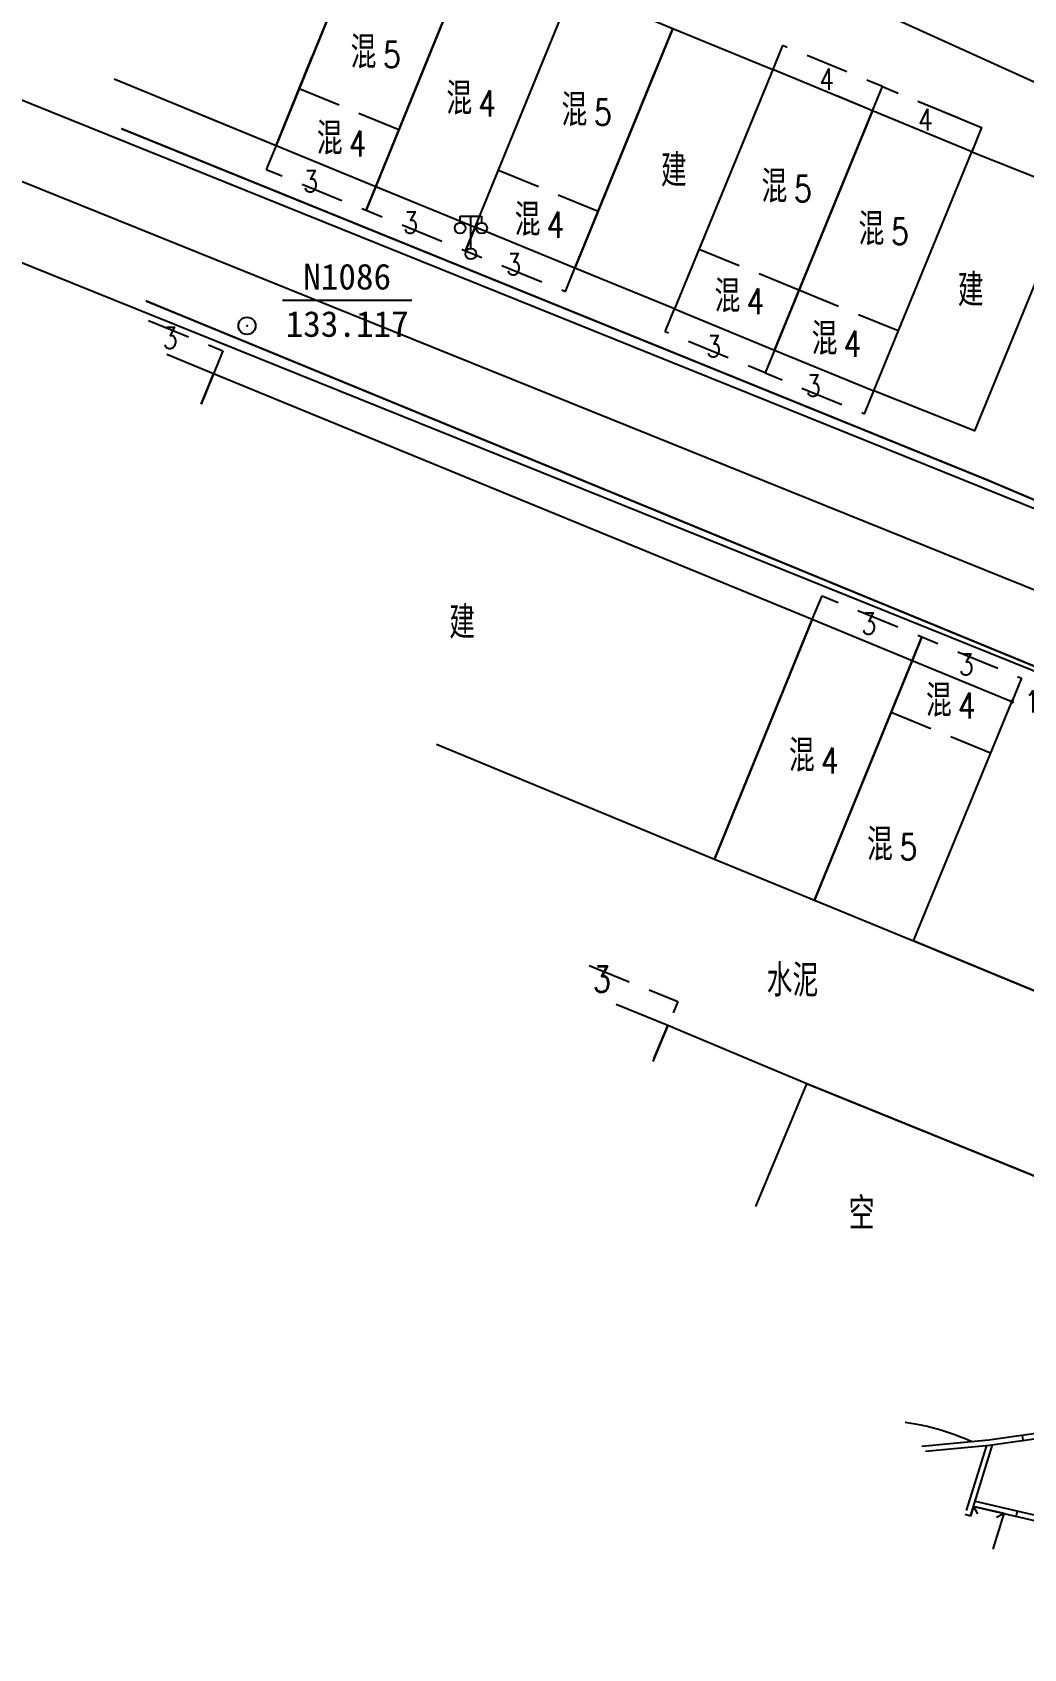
# Model space of a CAD drawing. Extents: x 529262 to 576451, y 2694391 to 2717535.
# Drawn here: x 566787.2 to 566833.2, y 2711475.3 to 2711550.4 of the extents above; entities that cross this region are included whole.
import ezdxf
from ezdxf.enums import TextEntityAlignment as Align
from ezdxf.xclip import XClip

# ---------------------------------------------------------------- set-up
doc = ezdxf.new("R2010")
doc.units = 0
doc.header["$XCLIPFRAME"] = 0
doc.linetypes.add('X5', pattern=[3, 2, -1])
for name, color, linetype in [('DLDW', 8, 'Continuous'), ('DLSS', 4, 'Continuous'), ('DMTZ', 8, 'Continuous'), ('GCD', 8, 'Continuous'), ('JMD', 8, 'Continuous'), ('KZD', 8, 'Continuous'), ('PP-COM', 7, 'Continuous'), ('RD-中线', 40, 'Continuous'), ('RD-红线', 7, 'Continuous'), ('ZJ', 7, 'Continuous'), ('污水管径标注_W10-', 202, 'Continuous')]:
    doc.layers.add(name, color=color, linetype=linetype)
doc.styles.add('HZ', font='rs.shx', dxfattribs={"width": 0.8, "bigfont": 'hztxt.shx'})
doc.styles.add('等线体', font='simhei.ttf')
doc.linetypes.add('10421', pattern='A,2,[150,AAA.SHX,S=0.5,R=0,X=0,Y=0.5],1e-11', length=2)

# ---------------------------------------------------------------- blocks, each defined once
blk = doc.blocks.new('A$C19FD0107')
at = {"layer": 'RD-中线', "color": 8, "linetype": 'Continuous'}
blk.add_lwpolyline([(-4411.942, 17192.673), (-4340.751, 17173.579, 0.131091), (-4335.596, 17173.572), (-4327.717, 17175.662, 0.075011), (-4324.979, 17176.849), (-4319.2, 17180.463, -0.126227), (-4314.464, 17181.968), (-4313.839, 17182.003), (-4307.808, 17182.068, -0.034203), (-4302.351, 17181.753), (-4287.225, 17179.835), (-4275.335, 17177.749, -0.052519), (-4267.278, 17175.445), (-4130.958, 17120.435, 0.117749), (-4112.582, 17117.674), (-4095.775, 17119.111, 0.026735), (-4088.367, 17120.146), (-4027.144, 17132.059)], format="xyb", dxfattribs=at)
at = {"layer": 'RD-红线', "color": 8, "linetype": 'Continuous'}
for points in [[(-4381.686, 17188.182), (-4339.844, 17176.959, 0.131091), (-4336.493, 17176.955), (-4328.614, 17179.045, 0.075011), (-4326.835, 17179.817), (-4321.056, 17183.43, -0.126227), (-4314.661, 17185.462), (-4313.957, 17185.502), (-4307.845, 17185.568, -0.034203), (-4301.911, 17185.225), (-4286.702, 17183.297), (-4274.73, 17181.197, -0.052519), (-4265.968, 17178.691), (-4129.649, 17123.681, 0.117749), (-4112.881, 17121.161), (-4096.073, 17122.598, 0.026735), (-4089.035, 17123.581), (-4044.049, 17132.335), (-4043.058, 17132.528)], [(-4383.277, 17181.361), (-4341.658, 17170.198, 0.131091), (-4334.698, 17170.189), (-4326.819, 17172.279, 0.075011), (-4323.124, 17173.881), (-4317.344, 17177.495, -0.126227), (-4314.266, 17178.474), (-4313.722, 17178.504), (-4307.771, 17178.568, -0.034203), (-4302.791, 17178.28), (-4287.747, 17176.374), (-4275.939, 17174.302, -0.052519), (-4268.588, 17172.199), (-4132.268, 17117.189, 0.117749), (-4112.284, 17114.187), (-4095.477, 17115.624, 0.026735), (-4087.698, 17116.71), (-4045.714, 17124.88), (-4044.943, 17125.03)]]:
    blk.add_lwpolyline(points, format="xyb", dxfattribs=at)
blk = doc.blocks.new('gc097')
at = {"color": 8}
for p, q in [((-1, 2.9), (-1, 3.5)), ((-1, 3.5), (1, 3.5)), ((0, 0.5), (0, 3.5)), ((1, 3.5), (1, 2.9))]:
    blk.add_line(p, q, dxfattribs=at)
for centre in [(-1, 2.4), (1, 2.4), (0, 0)]:
    blk.add_circle(centre, 0.5, dxfattribs=at)
blk = doc.blocks.new('gc117')
at = {"color": 8}
blk.add_circle((0, 0), 0.8, dxfattribs=at)
blk.add_point((0, 0), dxfattribs=at)
blk = doc.blocks.new('GC200')
at = {"linetype": 'Continuous', "const_width": 0.2, "flags": 128}
blk.add_lwpolyline([(-0.1, 0, 1), (0.1, 0, 1)], format="xyb", close=True, dxfattribs=at)

msp = doc.modelspace()

# ---------------------------------------------------------------- linework, layer by layer
at = {"layer": 'DLSS', "linetype": 'Continuous', "const_width": 0.1, "flags": 128}
for points in [[(566791.292, 2711545.909), (566797.572, 2711543.362)], [(566791.563, 2711545.799), (566797.572, 2711543.362)], [(566834.148, 2711520.749), (566797.732, 2711535.727), (566792.435, 2711537.904)], [(566834.148, 2711520.749), (566797.732, 2711535.727), (566792.435, 2711537.904)], [(566828.095, 2711508.169), (566841.036, 2711502.82)], [(566828.095, 2711508.169), (566841.036, 2711502.82)]]:
    msp.add_lwpolyline(points, dxfattribs=at)
for points, elevation in [([(566797.572, 2711543.362), (566831.538, 2711529.577), (566861.739, 2711516.781), (566864.998, 2711515.527)], 133.071), ([(566797.572, 2711543.362), (566831.538, 2711529.577), (566861.739, 2711516.781), (566864.998, 2711515.527)], 133.071), ([(566856.15, 2711488.146), (566823.142, 2711501.529)], 133.235), ([(566856.15, 2711488.146), (566823.142, 2711501.529)], 133.235)]:
    msp.add_lwpolyline(points, dxfattribs=dict(at, elevation=elevation))
at = {"layer": 'DMTZ', "linetype": '10421', "flags": 128}
msp.add_lwpolyline([(566827.714, 2711485.803, -0.001095), (566828.437, 2711485.676, -0.033851), (566829.369, 2711485.445, -0.02108), (566830.814, 2711484.913)], format="xyb", dxfattribs=at)
at = {"layer": 'JMD', "linetype": 'Continuous'}
for p, q in [((566833.14, 2711485.206), (566833.175, 2711484.958)), ((566830.878, 2711481.893), (566831.064, 2711481.539)), ((566830.738, 2711481.442), (566830.499, 2711481.516)), ((566832.301, 2711481.562), (566831.947, 2711481.375)), ((566832.868, 2711481.429), (566832.925, 2711481.673))]:
    msp.add_line(p, q, dxfattribs=at)
at = {"layer": 'JMD', "linetype": 'Continuous', "flags": 128}
for points in [[(566790.962, 2711548.216), (566798.481, 2711545.124), (566803.028, 2711556.297), (566789.105, 2711561.943), (566789.028, 2711561.757)], [(566800.153, 2711549.233), (566798.481, 2711545.124), (566803.114, 2711543.223), (566805.915, 2711550.105)], [(566805.915, 2711550.105), (566803.114, 2711543.223), (566807.733, 2711541.328), (566811.019, 2711549.37)], [(566794.238, 2711546.868), (566798.481, 2711545.124), (566800.153, 2711549.233)], [(566816.131, 2711548.633), (566812.37, 2711539.425), (566807.733, 2711541.328), (566811.019, 2711549.37)], [(566821.244, 2711547.897), (566816.991, 2711537.529), (566812.37, 2711539.425), (566816.131, 2711548.633)], [(566821.244, 2711547.897), (566816.991, 2711537.529), (566821.637, 2711535.622), (566826.188, 2711546.738), (566824.527, 2711547.424)], [(566828.483, 2711484.692), (566831.594, 2711484.987), (566842.82, 2711486.573), (566849.857, 2711487.296), (566857.934, 2711488.387)], [(566828.483, 2711484.692), (566831.594, 2711484.987), (566842.82, 2711486.573), (566849.857, 2711487.296), (566857.934, 2711488.387)], [(566828.646, 2711484.456), (566831.623, 2711484.739), (566842.85, 2711486.325), (566849.886, 2711487.048), (566857.967, 2711488.139)], [(566828.646, 2711484.456), (566831.623, 2711484.739), (566842.85, 2711486.325), (566849.886, 2711487.048), (566857.967, 2711488.139)], [(566830.555, 2711481.696), (566831.496, 2711484.727)], [(566830.736, 2711481.435), (566831.767, 2711484.759)], [(566831.798, 2711479.898), (566832.301, 2711481.562), (566830.878, 2711481.893), (566830.736, 2711481.435)], [(566830.878, 2711481.893), (566834.841, 2711480.97)], [(566830.952, 2711482.132), (566834.898, 2711481.214)]]:
    msp.add_lwpolyline(points, dxfattribs=at)
for points in [[(566803.028, 2711556.297), (566798.481, 2711545.124), (566803.114, 2711543.223), (566807.657, 2711554.386)], [(566807.657, 2711554.386), (566803.114, 2711543.223), (566807.733, 2711541.328), (566812.288, 2711552.475)], [(566812.288, 2711552.475), (566816.92, 2711550.563), (566812.37, 2711539.425), (566807.733, 2711541.328)], [(566816.92, 2711550.563), (566821.553, 2711548.651), (566816.991, 2711537.529), (566812.37, 2711539.425)], [(566821.553, 2711548.651), (566816.991, 2711537.529), (566821.637, 2711535.622), (566826.188, 2711546.738)], [(566826.188, 2711546.738), (566821.637, 2711535.622), (566826.254, 2711533.728), (566830.797, 2711544.836)], [(566826.188, 2711546.738), (566821.637, 2711535.622), (566826.254, 2711533.728), (566830.797, 2711544.836)], [(566830.797, 2711544.836), (566835.475, 2711542.971), (566830.932, 2711531.863), (566826.254, 2711533.728)], [(566830.797, 2711544.836), (566835.475, 2711542.971), (566830.932, 2711531.863), (566826.254, 2711533.728)]]:
    msp.add_lwpolyline(points, close=True, dxfattribs=at)
at = {"layer": 'JMD', "linetype": 'X5', "flags": 128}
for points, elevation in [([(566826.188, 2711546.738), (566826.651, 2711547.862), (566822.013, 2711549.773), (566821.553, 2711548.651)], 131.71), ([(566804.186, 2711545.858), (566799.556, 2711547.757)], 131.71), ([(566804.186, 2711545.858), (566799.556, 2711547.757)], 131.71), ([(566826.188, 2711546.738), (566826.651, 2711547.862), (566831.258, 2711545.964), (566830.797, 2711544.836)], 131.71), ([(566826.188, 2711546.738), (566826.362, 2711547.16)], 131.71), ([(566826.188, 2711546.738), (566826.362, 2711547.16)], 131.71), ([(566829.429, 2711546.718), (566831.258, 2711545.964), (566830.797, 2711544.836)], 131.71), ([(566798.481, 2711545.124), (566798.027, 2711544.008), (566802.664, 2711542.119), (566803.114, 2711543.223)], 133.369), ([(566798.481, 2711545.124), (566798.027, 2711544.008), (566802.664, 2711542.119), (566803.114, 2711543.223)], 133.369), ([(566813.446, 2711542.058), (566808.809, 2711543.961)], 131.71), ([(566813.446, 2711542.058), (566808.809, 2711543.961)], 131.71), ([(566803.114, 2711543.223), (566802.664, 2711542.119), (566807.288, 2711540.236), (566807.733, 2711541.328)], 133.36), ([(566803.114, 2711543.223), (566802.664, 2711542.119), (566807.288, 2711540.236), (566807.733, 2711541.328)], 133.36), ([(566807.733, 2711541.328), (566807.288, 2711540.236), (566811.929, 2711538.345), (566812.37, 2711539.425)], 133.36), ([(566807.733, 2711541.328), (566807.288, 2711540.236), (566811.929, 2711538.345), (566812.37, 2711539.425)], 133.36), ([(566822.773, 2711538.396), (566818.127, 2711540.298)], 131.71), ([(566822.773, 2711538.396), (566818.127, 2711540.298)], 131.71), ([(566827.39, 2711536.506), (566822.773, 2711538.396)], 131.71), ([(566827.39, 2711536.506), (566822.773, 2711538.396)], 131.71), ([(566821.637, 2711535.622), (566821.2, 2711534.558), (566816.56, 2711536.462), (566816.991, 2711537.529)], 133.36), ([(566821.637, 2711535.622), (566821.2, 2711534.558), (566816.56, 2711536.462), (566816.991, 2711537.529)], 133.36), ([(566792.564, 2711537), (566796.013, 2711535.585), (566795.577, 2711534.515)], -9864.091), ([(566792.564, 2711537), (566796.013, 2711535.585), (566795.577, 2711534.515)], -9864.091), ([(566821.637, 2711535.622), (566821.2, 2711534.558), (566825.822, 2711532.662), (566826.254, 2711533.728)], 133.36), ([(566821.637, 2711535.622), (566821.2, 2711534.558), (566825.822, 2711532.662), (566826.254, 2711533.728)], 133.36), ([(566823.395, 2711523.097), (566823.846, 2711524.203), (566828.487, 2711522.289), (566828.036, 2711521.183)], 132.798), ([(566823.395, 2711523.097), (566823.846, 2711524.203), (566828.487, 2711522.289), (566828.036, 2711521.183)], 132.798), ([(566828.036, 2711521.183), (566828.487, 2711522.289), (566833.116, 2711520.38), (566832.664, 2711519.281)], 132.798), ([(566828.036, 2711521.183), (566828.487, 2711522.289), (566833.116, 2711520.38), (566832.664, 2711519.281)], 132.798), ([(566831.679, 2711516.887), (566827.054, 2711518.776)], 133.169), ([(566831.679, 2711516.887), (566827.054, 2711518.776)], 133.169), ([(566813.036, 2711507.025), (566817.14, 2711505.346), (566816.679, 2711504.234)], 133.248), ([(566813.036, 2711507.025), (566817.14, 2711505.346), (566816.679, 2711504.234)], 133.248)]:
    msp.add_lwpolyline(points, dxfattribs=dict(at, elevation=elevation))
at = {"layer": 'JMD', "linetype": 'Continuous', "flags": 128}
for points, elevation in [([(566795, 2711533.102), (566795.577, 2711534.515), (566793.406, 2711535.406)], -9864.091), ([(566795, 2711533.102), (566795.577, 2711534.515), (566793.406, 2711535.406)], -9864.091), ([(566805.929, 2711517.3), (566818.848, 2711511.965), (566823.395, 2711523.097), (566795.577, 2711534.515), (566795, 2711533.102)], 132.798), ([(566805.929, 2711517.3), (566818.848, 2711511.965), (566823.395, 2711523.097), (566795.577, 2711534.515), (566795, 2711533.102)], 132.798), ([(566816.036, 2711502.687), (566816.679, 2711504.234), (566814.29, 2711505.211)], 133.235), ([(566816.036, 2711502.687), (566816.679, 2711504.234), (566814.29, 2711505.211)], 133.235), ([(566820.659, 2711502.568), (566816.679, 2711504.234), (566815.987, 2711502.568)], 133.235), ([(566820.659, 2711502.568), (566816.679, 2711504.234), (566815.987, 2711502.568)], 133.235), ([(566820.777, 2711495.833), (566823.142, 2711501.529), (566820.659, 2711502.568)], 133.235), ([(566820.777, 2711495.833), (566823.142, 2711501.529), (566820.659, 2711502.568)], 133.235)]:
    msp.add_lwpolyline(points, dxfattribs=dict(at, elevation=elevation))
at = {"layer": 'JMD', "linetype": 'Continuous', "elevation": 133.169, "flags": 128}
for points in [[(566828.036, 2711521.183), (566823.395, 2711523.097), (566818.848, 2711511.965), (566823.497, 2711510.052)], [(566828.036, 2711521.183), (566823.395, 2711523.097), (566818.848, 2711511.965), (566823.497, 2711510.052)], [(566828.036, 2711521.183), (566823.497, 2711510.052), (566828.095, 2711508.169), (566832.664, 2711519.281)], [(566828.036, 2711521.183), (566823.497, 2711510.052), (566828.095, 2711508.169), (566832.664, 2711519.281)]]:
    msp.add_lwpolyline(points, close=True, dxfattribs=at)
at = {"layer": 'KZD', "linetype": 'Continuous'}
msp.add_line((566804.787, 2711537.923, 133.117), (566798.787, 2711537.923, 133.117), dxfattribs=at)
msp.add_line((566804.787, 2711537.923, 133.117), (566798.787, 2711537.923, 133.117), dxfattribs=at)
at = {"layer": '污水管径标注_W10-'}
msp.add_lwpolyline([(566824.604, 2711652.497), (566820.171, 2711642.734), (566814.679, 2711630.635), (566814.385, 2711623.929), (566813.735, 2711609.089), (566814.467, 2711603.995), (566817.313, 2711584.199), (566820.159, 2711564.402), (566820.963, 2711558.804), (566824.408, 2711552.309), (566839.639, 2711545.385), (566833.872, 2711525.903), (566842.689, 2711521.306), (566860.422, 2711512.059), (566874.328, 2711504.808), (566876.363, 2711489.597), (566878.321, 2711480.842), (566879.565, 2711475.281), (566893.742, 2711477.165), (566903.381, 2711478.447)], dxfattribs=at)

# ---------------------------------------------------------------- block references
at = {"layer": 'DLDW', "color": 252, "linetype": 'Continuous', "xscale": 0.5, "yscale": 0.5, "zscale": 0.5}
msp.add_blockref('gc097', (566807.533, 2711540.085), dxfattribs=at)
msp.add_blockref('gc097', (566807.533, 2711540.085), dxfattribs=at)
at = {"layer": 'GCD', "linetype": 'Continuous'}
ref = msp.add_blockref('GC200', (566832.664, 2711519.281, 133.187), dxfattribs=dict(at, xscale=0.5, yscale=0.5))
ref.add_attrib('height', '133.19', dxfattribs={"linetype": 'Continuous', "height": 1, "style": 'HZ', "width": 0.8}).set_placement((566833.264, 2711519.281, 133.187), align=Align.MIDDLE_LEFT)
at = {"layer": 'KZD', "linetype": 'Continuous', "xscale": 0.5, "yscale": 0.5, "zscale": 0.5}
msp.add_blockref('gc117', (566797.134, 2711536.748, 133.117), dxfattribs=at)
msp.add_blockref('gc117', (566797.134, 2711536.748, 133.117), dxfattribs=at)
at = {"layer": 'PP-COM'}
ref = msp.add_blockref('A$C19FD0107', (570997.993, 2694390.603), dxfattribs=at)
XClip(ref).set_block_clipping_path([(-9366.4383134884, 14428.6043910822), (-3328.4480743363, 17452.7484863754)])

# ---------------------------------------------------------------- texts
at = {"layer": 'JMD', "linetype": 'Continuous', "style": 'HZ', "width": 0.8}
for p in [(566803.144, 2711549.456), (566803.144, 2711549.456), (566807.592, 2711547.313), (566807.592, 2711547.313), (566812.941, 2711546.775), (566812.941, 2711546.775), (566801.572, 2711545.452), (566801.572, 2711545.452), (566822.23, 2711543.224), (566822.23, 2711543.224), (566810.767, 2711541.677), (566810.767, 2711541.677), (566826.739, 2711541.243), (566826.739, 2711541.243), (566820.056, 2711538.126), (566820.056, 2711538.126), (566824.564, 2711536.145), (566824.564, 2711536.145), (566829.871, 2711519.335), (566829.871, 2711519.335), (566823.506, 2711516.778), (566823.506, 2711516.778), (566827.135, 2711512.644), (566827.135, 2711512.644)]:
    msp.add_text('混', height=1.5, dxfattribs=at).set_placement(p, align=Align.MIDDLE_RIGHT)
for s, p in [('5', (566803.455, 2711549.343)), ('5', (566803.455, 2711549.343)), ('4', (566807.878, 2711547.072)), ('4', (566807.878, 2711547.072)), ('5', (566813.252, 2711546.661)), ('5', (566813.252, 2711546.661)), ('4', (566801.858, 2711545.212)), ('4', (566801.858, 2711545.212)), ('5', (566822.542, 2711543.11)), ('5', (566822.542, 2711543.11)), ('4', (566811.053, 2711541.436)), ('4', (566811.053, 2711541.436)), ('5', (566827.05, 2711541.13)), ('5', (566827.05, 2711541.13)), ('4', (566820.342, 2711537.885)), ('4', (566820.342, 2711537.885)), ('4', (566824.85, 2711535.905)), ('4', (566824.85, 2711535.905)), ('4', (566830.157, 2711519.095)), ('4', (566830.157, 2711519.095)), ('4', (566823.792, 2711516.538)), ('4', (566823.792, 2711516.538)), ('5', (566827.446, 2711512.531)), ('5', (566827.446, 2711512.531))]:
    msp.add_text(s, height=1.2, dxfattribs=at).set_placement(p, align=Align.MIDDLE_LEFT)
for p in [(566816.959, 2711544.042), (566816.959, 2711544.042), (566830.752, 2711538.484), (566830.752, 2711538.484), (566807.128, 2711523.039), (566807.128, 2711523.039)]:
    msp.add_text('建', height=1.5, dxfattribs=at).set_placement(p, align=Align.MIDDLE)
at = {"layer": 'KZD', "linetype": 'Continuous', "style": '等线体'}
for s, p in [('N1086', (566801.787, 2711539.023)), ('N1086', (566801.787, 2711539.023)), ('133.117', (566801.787, 2711536.823)), ('133.117', (566801.787, 2711536.823))]:
    msp.add_text(s, height=1.2, dxfattribs=at).set_placement(p, align=Align.MIDDLE)
at = {"layer": 'ZJ', "color": 8, "linetype": 'Continuous', "style": 'HZ', "width": 0.8}
for s, height, p in [('4', 1, (566823.718, 2711548.204)), ('4', 1, (566828.306, 2711546.321)), ('4', 1, (566828.306, 2711546.321)), ('3', 1, (566799.748, 2711543.461)), ('3', 1, (566799.748, 2711543.461)), ('3', 1, (566804.39, 2711541.541)), ('3', 1, (566804.39, 2711541.541)), ('3', 1, (566809.18, 2711539.603)), ('3', 1, (566809.18, 2711539.603)), ('3', 1, (566793.223, 2711536.178, -131.71)), ('3', 1, (566793.223, 2711536.178, -131.71)), ('3', 1, (566818.471, 2711535.79)), ('3', 1, (566818.471, 2711535.79)), ('3', 1, (566823.101, 2711533.963)), ('3', 1, (566823.101, 2711533.963)), ('3', 1, (566825.68, 2711522.907)), ('3', 1, (566825.68, 2711522.907)), ('3', 1, (566830.202, 2711521.01)), ('3', 1, (566830.202, 2711521.01)), ('3', 1.2, (566813.211, 2711506.391)), ('3', 1.2, (566813.211, 2711506.391))]:
    msp.add_text(s, height=height, dxfattribs=at).set_placement(p, align=Align.MIDDLE_LEFT)
for s, p in [('水泥', (566822.472, 2711506.406)), ('水泥', (566822.472, 2711506.406)), ('空', (566825.68, 2711495.582))]:
    msp.add_text(s, height=1.5, dxfattribs=at).set_placement(p, align=Align.MIDDLE)

doc.saveas('drawing.dxf')
